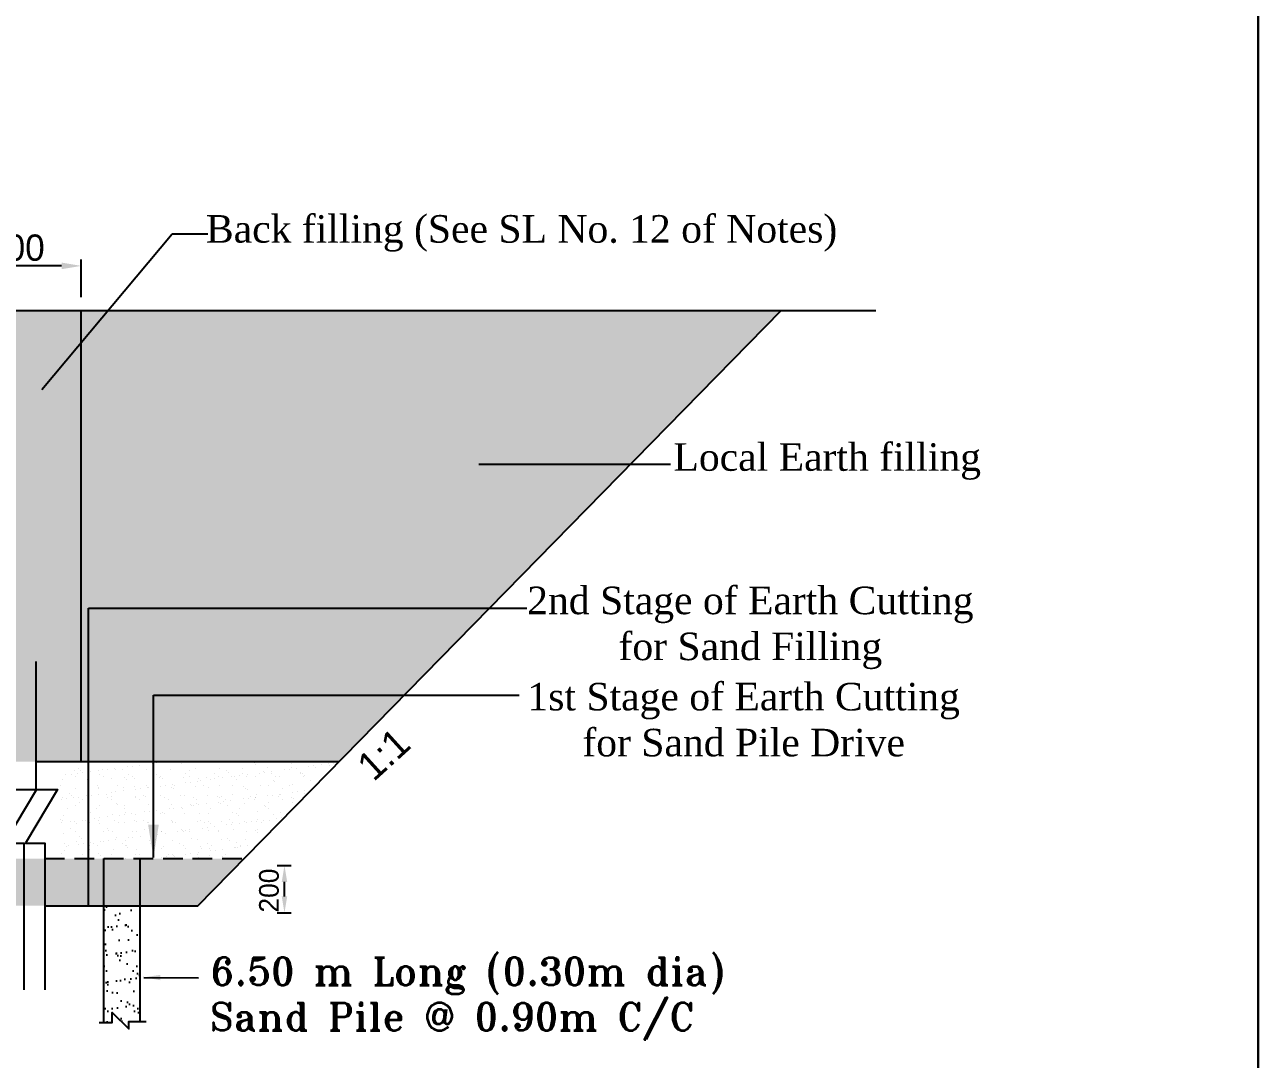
# Model space of a CAD drawing. Extents: x -1206532 to 786809, y -4288605 to 172932.
# Drawn here: x 481855 to 500651, y -4249251 to -4233488 of the extents above; entities that cross this region are included whole.
import ezdxf

# ---------------------------------------------------------------- set-up
doc = ezdxf.new("R2010")
doc.units = 0
doc.header["$LTSCALE"] = 300
doc.header["$MEASUREMENT"] = 0
doc.linetypes.add('DASHED', pattern=[0.75, 0.5, -0.25])
doc.layers.get('0').update_dxf_attribs({"linetype": 'CONTINUOUS'})
doc.layers.get('DEFPOINTS').update_dxf_attribs({"linetype": 'CONTINUOUS'})
doc.layers.add('LINE', color=7, linetype='CONTINUOUS')
doc.styles.add('BIG', font='ROMANT.SHX')
doc.dimstyles.new('3', dxfattribs={"dimtxt": 225, "dimasz": 350, "dimexe": 100, "dimexo": 25, "dimgap": 9, "dimtad": 0, "dimdec": 0, "dimzin": 0, "dimdsep": 46, "dimtxsty": 'Standard', "dimcen": 0, "dimclrd": 5, "dimclre": 6, "dimclrt": 1, "dimadec": 0, "dimazin": 0, "dimtfac": 1, "dimtdec": 0, "dimtofl": 0, "dimtmove": 2, "dimatfit": 3, "dimfxl": 1, "dimtolj": 1, "dimtzin": 0, "dimarcsym": 0})

# ---------------------------------------------------------------- blocks, each defined once
blk = doc.blocks.new('*D138')
at = {"layer": 'DEFPOINTS', "color": 0, "lineweight": 30}
for p in [(485675, -4246299), (485813, -4246299), (485675, -4247019)]:
    blk.add_point(p, dxfattribs=at)
at = {"layer": 'LINE', "color": 0, "lineweight": -2}
for p, q in [((485700, -4246299), (485913, -4246299)), ((485813, -4246769), (485813, -4246549)), ((485700, -4247019), (485913, -4247019))]:
    blk.add_line(p, q, dxfattribs=at)
at = {"layer": 'LINE', "color": 0, "lineweight": 30}
for points in [[(485771, -4246549), (485855, -4246549), (485813, -4246299)], [(485771, -4246769), (485855, -4246769), (485813, -4247019)]]:
    blk.add_solid(points, dxfattribs=at)
at = {"layer": 'LINE', "color": 0, "insert": (485578, -4246680), "char_height": 300, "attachment_point": 5, "rotation": 90}
blk.add_mtext('\\A1;200', dxfattribs=at)
blk = doc.blocks.new('*D146')
at = {"layer": 'DEFPOINTS', "color": 0, "lineweight": 30}
for p in [(480413, -4237163), (480413, -4237654), (482718, -4237665)]:
    blk.add_point(p, dxfattribs=at)
at = {"layer": 'LINE', "color": 0, "lineweight": -2}
for p, q in [((480413, -4237629), (480413, -4237063)), ((482718, -4237640), (482718, -4237063)), ((482418, -4237163), (480713, -4237163))]:
    blk.add_line(p, q, dxfattribs=at)
at = {"layer": 'LINE', "color": 0, "lineweight": 30}
for points in [[(480713, -4237113), (480713, -4237213), (480413, -4237163)], [(482418, -4237113), (482418, -4237213), (482718, -4237163)]]:
    blk.add_solid(points, dxfattribs=at)
at = {"layer": 'LINE', "color": 0, "insert": (481565, -4236887), "char_height": 400, "attachment_point": 5}
blk.add_mtext('\\A1;1200', dxfattribs=at)

msp = doc.modelspace()

# ---------------------------------------------------------------- hatches: boundary and pattern name
at = {"layer": 'LINE'}
h = msp.add_hatch(dxfattribs=at)
h.set_pattern_fill('AR-CONC', color=256, scale=50, style=0)
h.set_pattern_definition([(50, (-382186.66, -3709623.57), (358.63009, -31.37607), [37.5, -412.5]), (355, (-382186.66, -3709623.57), (-69.37567, 376.09607), [30, -330]), (100.4514, (-382156.78, -3709626.18), (289.25469, 344.71977), [31.8701, -350.57106]), (46.1842, (-382186.66, -3709523.57), (533.62052, -82.7595), [56.25, -618.75]), (96.6356, (-382142.2, -3709530.46), (467.33135, 487.05894), [47.80514, -525.8565]), (351.1842, (-382186.66, -3709523.57), (467.33097, 487.0593), [45, -495]), (21, (-382136.66, -3709548.57), (298.45353, -201.309445), [37.5, -412.5]), (326, (-382136.66, -3709548.57), (121.65767, 362.57502), [30, -330]), (71.4514, (-382111.8, -3709565.34), (420.11131, 161.26525), [31.8701, -350.57106]), (37.5, (-382186.66, -3709623.57), (6.079928, 166.446927), [0, -326, 0, -335, 0, -331.25]), (7.5, (-382186.66, -3709623.57), (131.53477, 197.205856), [0, -191, 0, -318.5, 0, -126.25]), (327.5, (-382298.16, -3709623.57), (266.911218, -11.277436), [0, -125, 0, -390, 0, -517.5]), (317.5, (-382348.16, -3709623.57), (291.593085, 50.05249), [0, -162.5, 0, -259, 0, -367.5])])
h.paths.add_polyline_path([(493379.08, -4237844.336), (482717.874, -4237844.336), (482717.874, -4244714.064), (486647.226, -4244714.064)])
h.paths.add_polyline_path([(467059.038, -4244714.064), (470131.834, -4244714.064), (470131.834, -4237844.336), (460327.184, -4237844.336)])
h.paths.add_polyline_path([(489494.473, -4242824.713), (496328.482, -4242824.713), (496328.482, -4244309.752), (489494.473, -4244309.752)], flags=9)
h.paths.add_polyline_path([(489525.144, -4243771.166), (496093.284, -4243771.166), (496093.284, -4245131.75), (489525.144, -4245131.75)], flags=9)
at = {"layer": 'LINE', "lineweight": 13}
h = msp.add_hatch(dxfattribs=at)
h.set_pattern_fill('AR-SAND', color=256, scale=100, style=0)
h.set_pattern_definition([(37.5, (-145127.12, 0), (-6.299336, 192.682377), [0, -152, 0, -170, 0, -162.5]), (7.5, (-145127.12, 0), (176.97767, 282.214607), [0, -82, 0, -137, 0, -52.5]), (327.5, (-145250.12, 0), (311.414186, 0.5659054), [0, -50, 0, -180, 0, -235]), (317.5, (-145250.12, 0), (300.61266, 87.767556), [0, -25, 0, -118, 0, -135])])
h.paths.add_polyline_path([(470131.834, -4244714.064), (471058.836, -4244714.064), (471379.508, -4244714.064), (471853.526, -4244714.064), (471853.526, -4243547.664), (472436.726, -4237844.336), (470131.834, -4237844.336)])
h.paths.add_polyline_path([(480996.182, -4243547.664), (480996.182, -4244714.064), (481701.671, -4244714.064), (482022.343, -4244714.064), (482717.874, -4244714.064), (482717.874, -4237844.336), (480412.982, -4237844.336)])
at = {"layer": 'LINE'}
h = msp.add_hatch(dxfattribs=at)
h.set_pattern_fill('AR-SAND', color=256, scale=140, style=0)
h.set_pattern_definition([(37.5, (481947.66, -3995430.46), (-8.81907, 269.75533), [0, -212.8, 0, -238, 0, -227.5]), (7.5, (481947.66, -3995430.46), (247.76874, 395.10045), [0, -114.8, 0, -191.8, 0, -73.5]), (327.5, (481775.46, -3995430.46), (435.97986, 0.79227), [0, -70, 0, -252, 0, -329]), (317.5, (481775.46, -3995430.46), (420.8577, 122.8746), [0, -35, 0, -165.2, 0, -189])])
h.paths.add_polyline_path([(483611.278, -4246192.345), (483054.986, -4246192.345), (483054.986, -4246912.345), (483611.278, -4246912.345)])
h.paths.add_polyline_path([(483054.986, -4246192.345), (480336.687, -4246192.345), (480336.687, -4246912.345), (483054.986, -4246912.345)])
h.paths.add_polyline_path([(479780.395, -4246192.345), (477156.434, -4246192.345), (476822.953, -4246192.345), (476822.953, -4246912.345), (479352.13, -4246912.345), (479780.395, -4246912.345)])
h.paths.add_polyline_path([(476822.953, -4246192.345), (476266.661, -4246192.345), (476266.661, -4246912.345), (476822.953, -4246912.345)])
h.paths.add_polyline_path([(476266.661, -4246192.345), (473812.69, -4246192.345), (473812.69, -4246912.345), (476266.661, -4246912.345)])
h.paths.add_polyline_path([(473812.69, -4246192.345), (473256.399, -4246192.345), (473256.399, -4246912.345), (473812.69, -4246912.345)])
h.paths.add_polyline_path([(473256.399, -4246192.345), (470651.278, -4246192.345), (470651.278, -4246912.345), (473256.399, -4246912.345)])
h.paths.add_polyline_path([(473812.69, -4246912.345), (473256.399, -4246912.345), (473256.399, -4248687.758), (473387.401, -4248687.758), (473387.401, -4248535.242), (473643.862, -4248785.367), (473643.862, -4248677.021), (473812.69, -4248677.021)])
h.paths.add_polyline_path([(476822.953, -4246912.345), (476266.661, -4246912.345), (476266.661, -4248687.758), (476397.663, -4248687.758), (476397.663, -4248535.242), (476654.124, -4248785.367), (476654.124, -4248677.021), (476822.953, -4248677.021)])
h.paths.add_polyline_path([(480336.687, -4246912.345), (479780.395, -4246912.345), (479780.395, -4248687.758), (479911.397, -4248687.758), (479911.397, -4248535.242), (480167.858, -4248785.367), (480167.858, -4248677.021), (480336.687, -4248677.021)])
h.paths.add_polyline_path([(485198.615, -4246192.345), (483611.278, -4246192.345), (483611.278, -4246912.345), (484493.065, -4246912.345)])
h = msp.add_hatch(dxfattribs=at)
h.set_pattern_fill('AR-SAND', color=256, scale=160, style=0)
h.set_pattern_definition([(37.5, (268248.74, -3994659.73), (-10.07894, 308.2918), [0, -243.2, 0, -272, 0, -260]), (7.5, (268248.74, -3994659.73), (283.16427, 451.54337), [0, -131.2, 0, -219.2, 0, -84]), (327.5, (268051.94, -3994659.73), (498.2627, 0.90545), [0, -80, 0, -288, 0, -376]), (317.5, (268051.94, -3994659.73), (480.98026, 140.4281), [0, -40, 0, -188.8, 0, -216])])
h.paths.add_polyline_path([(483611.278, -4246912.345), (483054.986, -4246912.345), (483054.986, -4248687.758), (483185.988, -4248687.758), (483185.988, -4248535.242), (483442.45, -4248785.367), (483442.45, -4248677.021), (483611.278, -4248677.021)])

# ---------------------------------------------------------------- linework, layer by layer
at = {"linetype": 'ByBlock', "lineweight": 30}
msp.add_lwpolyline([(417918.972, -4277260.338), (417918.972, -4218757.224), (500650.648, -4218757.224), (500650.648, -4277260.338), (417918.972, -4277260.338)], close=True, dxfattribs=at)
at = {"layer": 'LINE'}
for p, q in [((480412.982, -4237844.336), (494820.8, -4237844.336)), ((482717.874, -4244714.064), (482717.874, -4237844.336)), ((484493.065, -4246912.345), (493379.08, -4237844.336)), ((482022.343, -4244714.064), (486647.226, -4244714.064)), ((482418.134, -4244724.413), (482418.134, -4244724.413)), ((482615.771, -4244849.283), (482615.771, -4244849.283)), ((482673.314, -4244822.382), (482673.314, -4244822.382)), ((482699.119, -4244846.028), (482699.119, -4244846.028)), ((482721.152, -4244729.59), (482721.152, -4244729.59)), ((482973.904, -4244851.001), (482973.904, -4244851.001)), ((483042.317, -4244841.628), (483042.317, -4244841.628)), ((483115.188, -4244832.035), (483115.188, -4244832.035)), ((483119.976, -4244723.153), (483119.976, -4244723.153)), ((483157.132, -4244728.798), (483157.132, -4244728.798)), ((483229.006, -4244817.05), (483229.006, -4244817.05)), ((483241.775, -4244834.761), (483241.775, -4244834.761)), ((483352.029, -4244837.378), (483352.029, -4244837.378)), ((483419.165, -4244792.015), (483419.165, -4244792.015)), ((483492.036, -4244782.422), (483492.036, -4244782.422)), ((483593.112, -4244728.006), (483593.112, -4244728.006)), ((483605.854, -4244767.437), (483605.854, -4244767.437)), ((483718.492, -4244832.703), (483718.492, -4244832.703)), ((483796.013, -4244742.402), (483796.013, -4244742.402)), ((483801.978, -4244839.573), (483801.978, -4244839.573)), ((483827.783, -4244863.219), (483827.783, -4244863.219)), ((483868.885, -4244732.809), (483868.885, -4244732.809)), ((483982.702, -4244717.824), (483982.702, -4244717.824)), ((484029.092, -4244727.214), (484029.092, -4244727.214)), ((484076.624, -4244834.421), (484076.624, -4244834.421)), ((484222.836, -4244716.698), (484222.836, -4244716.698)), ((484248.64, -4244740.344), (484248.64, -4244740.344)), ((484370.438, -4244851.952), (484370.438, -4244851.952)), ((484454.749, -4244820.798), (484454.749, -4244820.798)), ((484465.072, -4244726.421), (484465.072, -4244726.421)), ((484791.296, -4244729.077), (484791.296, -4244729.077)), ((484821.212, -4244816.124), (484821.212, -4244816.124)), ((484901.052, -4244725.629), (484901.052, -4244725.629)), ((484930.642, -4244856.763), (484930.642, -4244856.763)), ((485179.345, -4244817.841), (485179.345, -4244817.841)), ((485337.032, -4244724.837), (485337.032, -4244724.837)), ((485351.499, -4244733.889), (485351.499, -4244733.889)), ((485377.304, -4244757.535), (485377.304, -4244757.535)), ((485557.47, -4244804.218), (485557.47, -4244804.218)), ((485619.175, -4244864.86), (485619.175, -4244864.86)), ((485773.011, -4244724.044), (485773.011, -4244724.044)), ((485809.334, -4244839.825), (485809.334, -4244839.825)), ((485882.205, -4244830.231), (485882.205, -4244830.231)), ((485919.96, -4244746.267), (485919.96, -4244746.267)), ((485923.932, -4244799.544), (485923.932, -4244799.544)), ((485996.023, -4244815.247), (485996.023, -4244815.247)), ((486186.182, -4244790.212), (486186.182, -4244790.212)), ((486208.991, -4244723.252), (486208.991, -4244723.252)), ((486259.053, -4244780.618), (486259.053, -4244780.618)), ((486282.065, -4244801.262), (486282.065, -4244801.262)), ((486372.871, -4244765.634), (486372.871, -4244765.634)), ((486480.163, -4244751.079), (486480.163, -4244751.079)), ((486505.968, -4244774.725), (486505.968, -4244774.725)), ((486563.03, -4244740.599), (486563.03, -4244740.599)), ((482426.953, -4244994.168), (482426.953, -4244994.168)), ((482475.31, -4244916.276), (482475.31, -4244916.276)), ((482562.648, -4244907.154), (482562.648, -4244907.154)), ((482621.686, -4244944.765), (482621.686, -4244944.765)), ((482665.469, -4244891.241), (482665.469, -4244891.241)), ((482738.34, -4244881.648), (482738.34, -4244881.648)), ((482805.078, -4244980.545), (482805.078, -4244980.545)), ((482820.917, -4244957.636), (482820.917, -4244957.636)), ((482852.158, -4244866.663), (482852.158, -4244866.663)), ((482998.628, -4244906.362), (482998.628, -4244906.362)), ((483057.666, -4244943.973), (483057.666, -4244943.973)), ((483171.541, -4244975.871), (483171.541, -4244975.871)), ((483381.12, -4244962.448), (483381.12, -4244962.448)), ((483406.925, -4244986.093), (483406.925, -4244986.093)), ((483434.608, -4244905.57), (483434.608, -4244905.57)), ((483493.645, -4244943.181), (483493.645, -4244943.181)), ((483529.674, -4244977.589), (483529.674, -4244977.589)), ((483870.588, -4244904.777), (483870.588, -4244904.777)), ((483907.799, -4244963.966), (483907.799, -4244963.966)), ((483929.625, -4244942.388), (483929.625, -4244942.388)), ((483949.581, -4244974.826), (483949.581, -4244974.826)), ((484274.261, -4244959.291), (484274.261, -4244959.291)), ((484301.941, -4245038.277), (484301.941, -4245038.277)), ((484306.568, -4244903.985), (484306.568, -4244903.985)), ((484365.605, -4244941.596), (484365.605, -4244941.596)), ((484374.812, -4245028.683), (484374.812, -4245028.683)), ((484488.63, -4245013.699), (484488.63, -4245013.699)), ((484509.784, -4244979.638), (484509.784, -4244979.638)), ((484535.589, -4245003.284), (484535.589, -4245003.284)), ((484632.394, -4244961.009), (484632.394, -4244961.009)), ((484678.789, -4244988.664), (484678.789, -4244988.664)), ((484742.548, -4244903.193), (484742.548, -4244903.193)), ((484751.66, -4244979.07), (484751.66, -4244979.07)), ((484801.585, -4244940.804), (484801.585, -4244940.804)), ((484865.478, -4244964.086), (484865.478, -4244964.086)), ((484956.446, -4244880.409), (484956.446, -4244880.409)), ((485010.519, -4244947.386), (485010.519, -4244947.386)), ((485055.637, -4244939.051), (485055.637, -4244939.051)), ((485078.245, -4244992.017), (485078.245, -4244992.017)), ((485128.509, -4244929.457), (485128.509, -4244929.457)), ((485178.527, -4244902.401), (485178.527, -4244902.401)), ((485237.565, -4244940.012), (485237.565, -4244940.012)), ((485242.326, -4244914.473), (485242.326, -4244914.473)), ((485376.982, -4244942.711), (485376.982, -4244942.711)), ((485432.486, -4244889.438), (485432.486, -4244889.438)), ((485499.102, -4244869.142), (485499.102, -4244869.142)), ((485505.357, -4244879.844), (485505.357, -4244879.844)), ((485614.507, -4244901.608), (485614.507, -4244901.608)), ((485638.448, -4244996.829), (485638.448, -4244996.829)), ((485664.252, -4245020.474), (485664.252, -4245020.474)), ((485673.545, -4244939.219), (485673.545, -4244939.219)), ((485735.114, -4244944.429), (485735.114, -4244944.429)), ((486050.487, -4244900.816), (486050.487, -4244900.816)), ((486059.305, -4244873.954), (486059.305, -4244873.954)), ((486085.11, -4244897.6), (486085.11, -4244897.6)), ((486109.525, -4244938.427), (486109.525, -4244938.427)), ((486113.239, -4244930.806), (486113.239, -4244930.806)), ((486206.908, -4245009.207), (486206.908, -4245009.207)), ((482400.059, -4245080.51), (482400.059, -4245080.51)), ((482539.405, -4245208.197), (482539.405, -4245208.197)), ((482565.209, -4245231.842), (482565.209, -4245231.842)), ((482624.59, -4245119.039), (482624.59, -4245119.039)), ((482794.548, -4245236.729), (482794.548, -4245236.729)), ((482834.22, -4245080.165), (482834.22, -4245080.165)), ((482867.419, -4245227.135), (482867.419, -4245227.135)), ((482960.262, -4245085.322), (482960.262, -4245085.322)), ((482981.237, -4245212.151), (482981.237, -4245212.151)), ((482982.723, -4245120.756), (482982.723, -4245120.756)), ((482986.067, -4245108.968), (482986.067, -4245108.968)), ((483107.865, -4245220.575), (483107.865, -4245220.575)), ((483171.396, -4245187.116), (483171.396, -4245187.116)), ((483244.268, -4245177.522), (483244.268, -4245177.522)), ((483270.2, -4245079.372), (483270.2, -4245079.372)), ((483358.086, -4245162.538), (483358.086, -4245162.538)), ((483360.848, -4245107.133), (483360.848, -4245107.133)), ((483528.723, -4245097.701), (483528.723, -4245097.701)), ((483548.245, -4245137.503), (483548.245, -4245137.503)), ((483621.116, -4245127.909), (483621.116, -4245127.909)), ((483668.068, -4245225.387), (483668.068, -4245225.387)), ((483706.18, -4245078.58), (483706.18, -4245078.58)), ((483727.311, -4245102.459), (483727.311, -4245102.459)), ((483734.934, -4245112.925), (483734.934, -4245112.925)), ((483916.618, -4245233.721), (483916.618, -4245233.721)), ((483925.093, -4245087.89), (483925.093, -4245087.89)), ((483997.964, -4245078.296), (483997.964, -4245078.296)), ((484085.443, -4245104.176), (484085.443, -4245104.176)), ((484088.926, -4245102.513), (484088.926, -4245102.513)), ((484111.782, -4245063.312), (484111.782, -4245063.312)), ((484114.731, -4245126.158), (484114.731, -4245126.158)), ((484142.16, -4245077.788), (484142.16, -4245077.788)), ((484236.529, -4245237.766), (484236.529, -4245237.766)), ((484283.08, -4245229.047), (484283.08, -4245229.047)), ((484463.568, -4245090.553), (484463.568, -4245090.553)), ((484578.14, -4245076.996), (484578.14, -4245076.996)), ((484641.213, -4245230.764), (484641.213, -4245230.764)), ((484657.387, -4245114.891), (484657.387, -4245114.891)), ((484830.031, -4245085.879), (484830.031, -4245085.879)), ((485014.12, -4245076.203), (485014.12, -4245076.203)), ((485019.338, -4245217.141), (485019.338, -4245217.141)), ((485188.164, -4245087.597), (485188.164, -4245087.597)), ((485217.59, -4245119.703), (485217.59, -4245119.703)), ((485243.395, -4245143.349), (485243.395, -4245143.349)), ((485385.801, -4245212.467), (485385.801, -4245212.467)), ((485450.1, -4245075.411), (485450.1, -4245075.411)), ((485561.565, -4245234.925), (485561.565, -4245234.925)), ((485566.289, -4245073.974), (485566.289, -4245073.974)), ((485634.436, -4245225.332), (485634.436, -4245225.332)), ((485743.933, -4245214.184), (485743.933, -4245214.184)), ((485748.254, -4245210.347), (485748.254, -4245210.347)), ((485786.051, -4245132.082), (485786.051, -4245132.082)), ((485886.079, -4245074.619), (485886.079, -4245074.619)), ((485932.751, -4245069.299), (485932.751, -4245069.299)), ((485938.413, -4245185.312), (485938.413, -4245185.312)), ((486011.284, -4245175.719), (486011.284, -4245175.719)), ((486122.058, -4245200.561), (486122.058, -4245200.561)), ((486125.102, -4245160.734), (486125.102, -4245160.734)), ((486290.884, -4245071.017), (486290.884, -4245071.017)), ((482417.7, -4245286.342), (482417.7, -4245286.342)), ((482435.772, -4245263.924), (482435.772, -4245263.924)), ((482490.571, -4245276.748), (482490.571, -4245276.748)), ((482604.389, -4245261.764), (482604.389, -4245261.764)), ((482633.409, -4245388.794), (482633.409, -4245388.794)), ((482675.716, -4245257.728), (482675.716, -4245257.728)), ((482687.008, -4245343.45), (482687.008, -4245343.45)), ((482734.754, -4245295.339), (482734.754, -4245295.339)), ((482813.897, -4245250.301), (482813.897, -4245250.301)), ((482991.542, -4245390.512), (482991.542, -4245390.512)), ((483111.696, -4245256.936), (483111.696, -4245256.936)), ((483170.734, -4245294.547), (483170.734, -4245294.547)), ((483180.36, -4245245.626), (483180.36, -4245245.626)), ((483247.211, -4245348.262), (483247.211, -4245348.262)), ((483273.015, -4245371.907), (483273.015, -4245371.907)), ((483369.667, -4245376.888), (483369.667, -4245376.888)), ((483383.268, -4245429.947), (483383.268, -4245429.947)), ((483538.493, -4245247.344), (483538.493, -4245247.344)), ((483547.676, -4245256.144), (483547.676, -4245256.144)), ((483606.713, -4245293.755), (483606.713, -4245293.755)), ((483693.873, -4245249.033), (483693.873, -4245249.033)), ((483736.13, -4245372.214), (483736.13, -4245372.214)), ((483815.671, -4245360.64), (483815.671, -4245360.64)), ((483819.248, -4245429.154), (483819.248, -4245429.154)), ((483983.656, -4245255.352), (483983.656, -4245255.352)), ((484042.693, -4245292.963), (484042.693, -4245292.963)), ((484094.262, -4245373.932), (484094.262, -4245373.932)), ((484127.043, -4245423.784), (484127.043, -4245423.784)), ((484240.861, -4245408.799), (484240.861, -4245408.799)), ((484255.228, -4245428.362), (484255.228, -4245428.362)), ((484375.874, -4245365.452), (484375.874, -4245365.452)), ((484419.636, -4245254.559), (484419.636, -4245254.559)), ((484431.02, -4245383.764), (484431.02, -4245383.764)), ((484472.387, -4245360.309), (484472.387, -4245360.309)), ((484478.673, -4245292.17), (484478.673, -4245292.17)), ((484503.892, -4245374.171), (484503.892, -4245374.171)), ((484617.71, -4245359.186), (484617.71, -4245359.186)), ((484691.208, -4245427.57), (484691.208, -4245427.57)), ((484796.732, -4245242.578), (484796.732, -4245242.578)), ((484807.869, -4245334.151), (484807.869, -4245334.151)), ((484822.537, -4245266.223), (484822.537, -4245266.223)), ((484838.85, -4245355.634), (484838.85, -4245355.634)), ((484855.616, -4245253.767), (484855.616, -4245253.767)), ((484880.74, -4245324.558), (484880.74, -4245324.558)), ((484914.653, -4245291.378), (484914.653, -4245291.378)), ((484944.335, -4245377.831), (484944.335, -4245377.831)), ((484994.558, -4245309.573), (484994.558, -4245309.573)), ((485127.188, -4245426.778), (485127.188, -4245426.778)), ((485184.717, -4245284.538), (485184.717, -4245284.538)), ((485196.983, -4245357.352), (485196.983, -4245357.352)), ((485257.588, -4245274.945), (485257.588, -4245274.945)), ((485291.595, -4245252.975), (485291.595, -4245252.975)), ((485350.633, -4245290.586), (485350.633, -4245290.586)), ((485365.193, -4245254.956), (485365.193, -4245254.956)), ((485371.406, -4245259.96), (485371.406, -4245259.96)), ((485504.538, -4245382.643), (485504.538, -4245382.643)), ((485530.343, -4245406.289), (485530.343, -4245406.289)), ((485563.167, -4245425.985), (485563.167, -4245425.985)), ((485575.108, -4245343.729), (485575.108, -4245343.729)), ((485727.575, -4245252.183), (485727.575, -4245252.183)), ((485786.613, -4245289.794), (485786.613, -4245289.794)), ((485925.396, -4245259.768), (485925.396, -4245259.768)), ((485941.57, -4245339.055), (485941.57, -4245339.055)), ((485951.201, -4245283.414), (485951.201, -4245283.414)), ((482405.495, -4245594.011), (482405.495, -4245594.011)), ((482431.3, -4245617.657), (482431.3, -4245617.657)), ((482444.591, -4245533.679), (482444.591, -4245533.679)), ((482511.308, -4245431.531), (482511.308, -4245431.531)), ((482733.469, -4245607.251), (482733.469, -4245607.251)), ((482788.784, -4245608.303), (482788.784, -4245608.303)), ((482822.716, -4245520.056), (482822.716, -4245520.056)), ((482826.353, -4245471.136), (482826.353, -4245471.136)), ((482852.158, -4245494.782), (482852.158, -4245494.782)), ((482923.628, -4245582.216), (482923.628, -4245582.216)), ((482947.288, -4245430.739), (482947.288, -4245430.739)), ((482973.956, -4245606.39), (482973.956, -4245606.39)), ((482996.499, -4245572.623), (482996.499, -4245572.623)), ((483110.317, -4245557.638), (483110.317, -4245557.638)), ((483189.179, -4245515.382), (483189.179, -4245515.382)), ((483224.764, -4245607.511), (483224.764, -4245607.511)), ((483300.476, -4245532.603), (483300.476, -4245532.603)), ((483373.347, -4245523.01), (483373.347, -4245523.01)), ((483394.814, -4245483.515), (483394.814, -4245483.515)), ((483487.165, -4245508.025), (483487.165, -4245508.025)), ((483534.159, -4245611.202), (483534.159, -4245611.202)), ((483547.312, -4245517.099), (483547.312, -4245517.099)), ((483660.744, -4245606.718), (483660.744, -4245606.718)), ((483677.324, -4245482.99), (483677.324, -4245482.99)), ((483750.195, -4245473.397), (483750.195, -4245473.397)), ((483864.013, -4245458.412), (483864.013, -4245458.412)), ((483925.437, -4245503.476), (483925.437, -4245503.476)), ((483955.017, -4245488.327), (483955.017, -4245488.327)), ((483980.821, -4245511.973), (483980.821, -4245511.973)), ((484054.172, -4245433.377), (484054.172, -4245433.377)), ((484096.724, -4245605.926), (484096.724, -4245605.926)), ((484291.899, -4245498.802), (484291.899, -4245498.802)), ((484523.477, -4245500.706), (484523.477, -4245500.706)), ((484532.704, -4245605.134), (484532.704, -4245605.134)), ((484650.032, -4245500.52), (484650.032, -4245500.52)), ((484968.684, -4245604.341), (484968.684, -4245604.341)), ((485028.157, -4245486.896), (485028.157, -4245486.896)), ((485083.681, -4245505.517), (485083.681, -4245505.517)), ((485109.485, -4245529.163), (485109.485, -4245529.163)), ((485394.62, -4245482.222), (485394.62, -4245482.222)), ((485404.663, -4245603.549), (485404.663, -4245603.549)), ((485500.485, -4245605.448), (485500.485, -4245605.448)), ((485583.927, -4245613.484), (485583.927, -4245613.484)), ((485652.141, -4245517.896), (485652.141, -4245517.896)), ((485690.645, -4245580.413), (485690.645, -4245580.413)), ((485752.752, -4245483.94), (485752.752, -4245483.94)), ((485763.516, -4245570.819), (485763.516, -4245570.819)), ((482411.842, -4245646.706), (482411.842, -4245646.706)), ((482453.41, -4245803.434), (482453.41, -4245803.434)), ((482546.78, -4245631.829), (482546.78, -4245631.829)), ((482553.098, -4245729.264), (482553.098, -4245729.264)), ((482619.651, -4245622.236), (482619.651, -4245622.236)), ((482624.376, -4245782.106), (482624.376, -4245782.106)), ((482642.228, -4245658.549), (482642.228, -4245658.549)), ((482831.535, -4245789.811), (482831.535, -4245789.811)), ((482847.822, -4245645.914), (482847.822, -4245645.914)), ((483000.361, -4245660.267), (483000.361, -4245660.267)), ((483060.356, -4245781.313), (483060.356, -4245781.313)), ((483113.301, -4245734.076), (483113.301, -4245734.076)), ((483139.106, -4245757.722), (483139.106, -4245757.722)), ((483197.998, -4245785.137), (483197.998, -4245785.137)), ((483283.801, -4245645.121), (483283.801, -4245645.121)), ((483378.486, -4245646.644), (483378.486, -4245646.644)), ((483496.336, -4245780.521), (483496.336, -4245780.521)), ((483556.131, -4245786.855), (483556.131, -4245786.855)), ((483559.964, -4245634.847), (483559.964, -4245634.847)), ((483681.762, -4245746.455), (483681.762, -4245746.455)), ((483719.781, -4245644.329), (483719.781, -4245644.329)), ((483744.949, -4245641.969), (483744.949, -4245641.969)), ((483932.316, -4245779.729), (483932.316, -4245779.729)), ((483934.256, -4245773.232), (483934.256, -4245773.232)), ((483993.093, -4245803.9), (483993.093, -4245803.9)), ((484102.62, -4245623.58), (484102.62, -4245623.58)), ((484103.081, -4245643.687), (484103.081, -4245643.687)), ((484155.761, -4245643.537), (484155.761, -4245643.537)), ((484183.252, -4245778.865), (484183.252, -4245778.865)), ((484241.965, -4245751.267), (484241.965, -4245751.267)), ((484256.123, -4245769.271), (484256.123, -4245769.271)), ((484267.77, -4245774.912), (484267.77, -4245774.912)), ((484300.719, -4245768.557), (484300.719, -4245768.557)), ((484368.296, -4245778.936), (484368.296, -4245778.936)), ((484369.941, -4245754.287), (484369.941, -4245754.287)), ((484481.206, -4245630.064), (484481.206, -4245630.064)), ((484560.1, -4245729.252), (484560.1, -4245729.252)), ((484591.741, -4245642.745), (484591.741, -4245642.745)), ((484632.971, -4245719.658), (484632.971, -4245719.658)), ((484658.851, -4245770.275), (484658.851, -4245770.275)), ((484662.823, -4245628.392), (484662.823, -4245628.392)), ((484688.628, -4245652.038), (484688.628, -4245652.038)), ((484746.789, -4245704.674), (484746.789, -4245704.674)), ((484804.276, -4245778.144), (484804.276, -4245778.144)), ((484810.426, -4245763.645), (484810.426, -4245763.645)), ((484847.669, -4245625.39), (484847.669, -4245625.39)), ((484936.948, -4245679.639), (484936.948, -4245679.639)), ((485009.819, -4245670.045), (485009.819, -4245670.045)), ((485027.721, -4245641.952), (485027.721, -4245641.952)), ((485036.976, -4245756.652), (485036.976, -4245756.652)), ((485123.637, -4245655.061), (485123.637, -4245655.061)), ((485205.802, -4245627.107), (485205.802, -4245627.107)), ((485231.283, -4245640.771), (485231.283, -4245640.771)), ((485240.256, -4245777.352), (485240.256, -4245777.352)), ((485313.796, -4245630.026), (485313.796, -4245630.026)), ((485370.629, -4245768.457), (485370.629, -4245768.457)), ((485386.668, -4245620.432), (485386.668, -4245620.432)), ((485396.434, -4245792.103), (485396.434, -4245792.103)), ((485403.439, -4245751.977), (485403.439, -4245751.977)), ((485463.701, -4245641.16), (485463.701, -4245641.16)), ((482465.872, -4245959.669), (482465.872, -4245959.669)), ((482651.048, -4245928.305), (482651.048, -4245928.305)), ((482675.859, -4245977.317), (482675.859, -4245977.317)), ((482692.444, -4245856.951), (482692.444, -4245856.951)), ((482718.248, -4245880.596), (482718.248, -4245880.596)), ((482748.73, -4245967.723), (482748.73, -4245967.723)), ((482840.047, -4245992.204), (482840.047, -4245992.204)), ((482862.548, -4245952.739), (482862.548, -4245952.739)), ((482901.852, -4245958.877), (482901.852, -4245958.877)), ((483009.18, -4245930.022), (483009.18, -4245930.022)), ((483052.707, -4245927.704), (483052.707, -4245927.704)), ((483125.578, -4245918.11), (483125.578, -4245918.11)), ((483239.396, -4245903.126), (483239.396, -4245903.126)), ((483260.904, -4245869.329), (483260.904, -4245869.329)), ((483337.832, -4245958.085), (483337.832, -4245958.085)), ((483387.305, -4245916.399), (483387.305, -4245916.399)), ((483429.555, -4245878.091), (483429.555, -4245878.091)), ((483502.427, -4245868.497), (483502.427, -4245868.497)), ((483616.244, -4245853.513), (483616.244, -4245853.513)), ((483753.768, -4245911.725), (483753.768, -4245911.725)), ((483773.812, -4245957.293), (483773.812, -4245957.293)), ((483806.404, -4245828.478), (483806.404, -4245828.478)), ((483821.107, -4245874.141), (483821.107, -4245874.141)), ((483846.912, -4245897.787), (483846.912, -4245897.787)), ((483879.275, -4245818.884), (483879.275, -4245818.884)), ((484111.9, -4245913.442), (484111.9, -4245913.442)), ((484209.792, -4245956.5), (484209.792, -4245956.5)), ((484389.568, -4245886.52), (484389.568, -4245886.52)), ((484490.025, -4245899.819), (484490.025, -4245899.819)), ((484645.772, -4245955.708), (484645.772, -4245955.708)), ((484704.809, -4245993.319), (484704.809, -4245993.319)), ((484856.488, -4245895.145), (484856.488, -4245895.145)), ((484949.771, -4245891.332), (484949.771, -4245891.332)), ((484975.576, -4245914.977), (484975.576, -4245914.977)), ((485081.752, -4245954.916), (485081.752, -4245954.916)), ((485140.789, -4245992.527), (485140.789, -4245992.527)), ((485214.621, -4245896.863), (485214.621, -4245896.863)), ((482419.189, -4246115.078), (482419.189, -4246115.078)), ((482462.229, -4246073.19), (482462.229, -4246073.19)), ((482485.7, -4246002.352), (482485.7, -4246002.352)), ((482524.91, -4245997.28), (482524.91, -4245997.28)), ((482737.444, -4246132.68), (482737.444, -4246132.68)), ((482840.355, -4246059.567), (482840.355, -4246059.567)), ((482960.89, -4245996.488), (482960.89, -4245996.488)), ((482979.392, -4246119.89), (482979.392, -4246119.89)), ((483005.197, -4246143.536), (483005.197, -4246143.536)), ((483173.424, -4246131.888), (483173.424, -4246131.888)), ((483206.817, -4246054.892), (483206.817, -4246054.892)), ((483396.869, -4245995.696), (483396.869, -4245995.696)), ((483400.25, -4245997.016), (483400.25, -4245997.016)), ((483426.054, -4246020.661), (483426.054, -4246020.661)), ((483547.853, -4246132.269), (483547.853, -4246132.269)), ((483564.95, -4246056.61), (483564.95, -4246056.61)), ((483609.404, -4246131.095), (483609.404, -4246131.095)), ((483762.587, -4246181.48), (483762.587, -4246181.48)), ((483832.849, -4245994.904), (483832.849, -4245994.904)), ((483935.483, -4246173.965), (483935.483, -4246173.965)), ((483943.075, -4246042.987), (483943.075, -4246042.987)), ((483968.71, -4246009.394), (483968.71, -4246009.394)), ((484008.354, -4246164.371), (484008.354, -4246164.371)), ((484045.384, -4246130.303), (484045.384, -4246130.303)), ((484108.056, -4246137.081), (484108.056, -4246137.081)), ((484122.172, -4246149.387), (484122.172, -4246149.387)), ((484133.86, -4246160.727), (484133.86, -4246160.727)), ((484268.829, -4245994.111), (484268.829, -4245994.111)), ((484309.538, -4246038.313), (484309.538, -4246038.313)), ((484312.331, -4246124.352), (484312.331, -4246124.352)), ((484385.202, -4246114.758), (484385.202, -4246114.758)), ((484481.364, -4246129.511), (484481.364, -4246129.511)), ((484498.845, -4246169.575), (484498.845, -4246169.575)), ((484499.02, -4246099.774), (484499.02, -4246099.774)), ((484528.913, -4246014.206), (484528.913, -4246014.206)), ((484554.718, -4246037.852), (484554.718, -4246037.852)), ((484667.67, -4246040.03), (484667.67, -4246040.03)), ((484676.516, -4246149.46), (484676.516, -4246149.46)), ((484689.179, -4246074.739), (484689.179, -4246074.739)), ((484762.051, -4246065.145), (484762.051, -4246065.145)), ((484865.307, -4246164.9), (484865.307, -4246164.9)), ((484875.868, -4246050.161), (484875.868, -4246050.161)), ((484917.344, -4246128.718), (484917.344, -4246128.718)), ((485045.795, -4246026.407), (485045.795, -4246026.407)), ((485066.028, -4246025.126), (485066.028, -4246025.126)), ((485097.374, -4246026.585), (485097.374, -4246026.585)), ((485138.899, -4246015.532), (485138.899, -4246015.532)), ((485223.44, -4246166.618), (485223.44, -4246166.618)), ((485252.717, -4246000.548), (485252.717, -4246000.548)), ((483054.986, -4246192.345), (483054.986, -4248687.758)), ((483396.124, -4246186.154), (483396.124, -4246186.154)), ((483611.278, -4246192.345), (483611.278, -4248677.021)), ((484120.72, -4246183.198), (484120.72, -4246183.198)), ((482162.615, -4246912.345), (484493.065, -4246912.345))]:
    msp.add_line(p, q, dxfattribs=at)
at = {"layer": 'LINE', "lineweight": 13}
msp.add_line((484401.679, -4245389.098), (484401.679, -4245389.098), dxfattribs=at)
at = {"layer": 'LINE', "linetype": 'DASHED', "ltscale": 2}
msp.add_line((482162.615, -4246192.345), (485198.615, -4246192.345), dxfattribs=at)
at = {"layer": 'LINE'}
for points in [[(481701.671, -4243190.231), (481701.671, -4245140.787), (482032.866, -4245140.787), (481546.879, -4245955.793), (481841.942, -4245955.793), (481841.942, -4248192.723)], [(482022.343, -4243190.231), (482022.343, -4245140.787), (482353.538, -4245140.787), (481867.551, -4245955.793), (482162.615, -4245955.793), (482162.615, -4248192.723)], [(482990.593, -4248687.758), (483185.988, -4248687.758), (483185.988, -4248535.242), (483442.45, -4248785.367), (483442.45, -4248677.021), (483704.127, -4248677.021)]]:
    msp.add_lwpolyline(points, dxfattribs=at)

# ---------------------------------------------------------------- texts
msp.add_text('1:1', height=432, rotation=42.26822, dxfattribs=at).set_placement((487170.314, -4245031.643))
at = {"layer": 'LINE', "lineweight": 30, "style": 'BIG'}
for s, p in [('6.50 m Long (0.30m dia)', (484688.531, -4248119.406)), ('Sand Pile @ 0.90m C/C', (484676.109, -4248811.155))]:
    msp.add_text(s, height=420, dxfattribs=at).set_placement(p)
at = {"layer": 'LINE', "lineweight": 30, "char_height": 420, "width": 33750.0372, "attachment_point": 8, "style": 'BIG'}
for s, insert in [('{\\fTimes New Roman|b0|i0|c0|p18;Back filling (See SL No. 12 of Notes)}', (489425.65, -4236947.327)), ('{\\fTimes New Roman|b0|i0|c0|p18;Local Earth filling }', (494082.457, -4240422.747)), ('{\\fTimes New Roman|b0|i0|c0|p18;2nd Stage of Earth Cutting \\Pfor Sand Filling}', (492911.478, -4243307.65)), ('{\\fTimes New Roman|b0|i0|c0|p18;1st Stage of Earth Cutting \\Pfor Sand Pile Drive}', (492809.214, -4244641.455))]:
    msp.add_mtext(s, dxfattribs=dict(at, insert=insert))

# ---------------------------------------------------------------- dimensions: what is measured, and where the dimension line sits
at = {"layer": 'LINE'}
dim = msp.add_linear_dim(base=(480412.982, -4237163.006), p1=(482717.874, -4237665.287), p2=(480412.982, -4237654.18), text='1200', dimstyle='3', override={"dimtxt": 400, "dimasz": 300, "dimclrd": 0, "dimclre": 0, "dimclrt": 0}, dxfattribs=at)
dim.commit()
dim.dimension.update_dxf_attribs({"geometry": '*D146', "text_midpoint": (481565.428, -4236887), "dimtype": 160})
dim = msp.add_linear_dim(base=(485812.834, -4246298.745), p1=(485674.665, -4247018.745), p2=(485674.665, -4246298.745), angle=90, text='200', dimstyle='3', override={"dimtxt": 300, "dimasz": 250, "dimclrd": 0, "dimclre": 0, "dimclrt": 0}, dxfattribs=at)
dim.commit()
dim.dimension.update_dxf_attribs({"geometry": '*D138', "text_midpoint": (485578.434, -4246679.831), "dimtype": 160})

# ---------------------------------------------------------------- leaders
at = {"layer": 'LINE', "ltscale": 3}
for points in [[(482118.698, -4239047.216), (484100.901, -4236674.18), (484647.715, -4236674.18)], [(488774.475, -4240181.585), (491696.192, -4240181.585)], [(482824.675, -4246912.345), (482824.675, -4242375.821), (489505.887, -4242375.821)], [(483817.01, -4246173.761), (483817.01, -4243701.442), (489387.41, -4243701.442)]]:
    msp.add_leader(points, dimstyle='3', override={"dimtxt": 300, "dimasz": 500, "dimclrd": 0, "dimclre": 0, "dimclrt": 0}, dxfattribs=at)
at = {"layer": 'LINE'}
msp.add_leader([(483671.964, -4248002.008), (484501.07, -4248011.639)], dimstyle='3', override={"dimtxt": 300, "dimasz": 250, "dimclrd": 0, "dimclre": 0, "dimclrt": 0}, dxfattribs=at)

doc.saveas('drawing.dxf')
